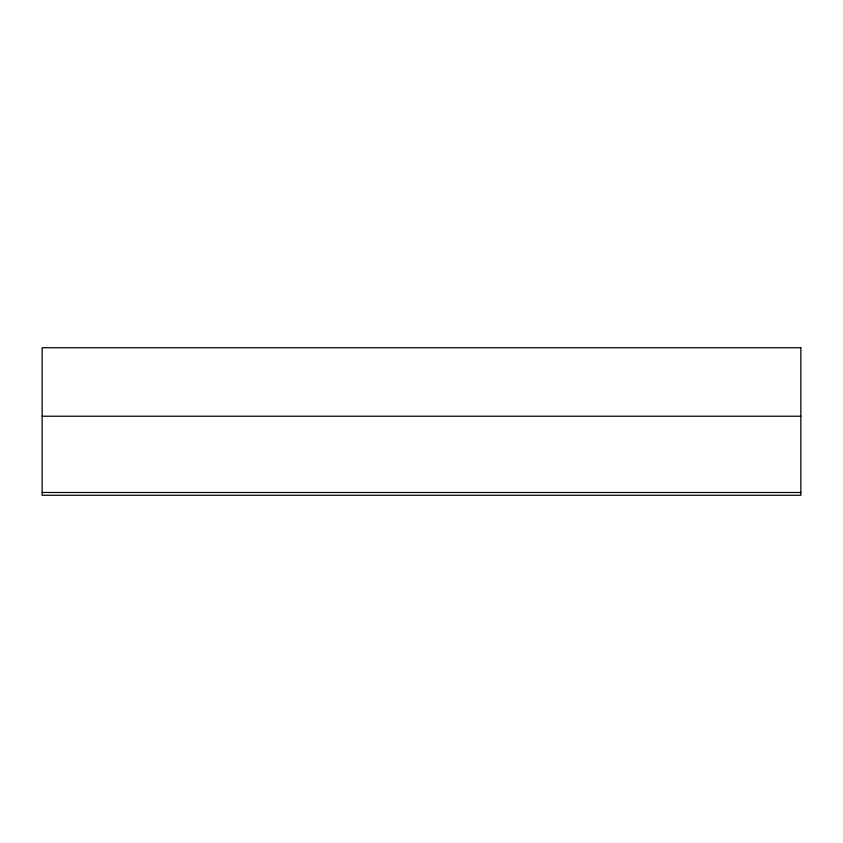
<?xml version="1.0" encoding="UTF-8"?>
<svg xmlns="http://www.w3.org/2000/svg" width="843" height="843" viewBox="0 0 843 843"><rect width="100%" height="100%" fill="white"/><g stroke="black" fill="none" stroke-linecap="round" stroke-linejoin="round"><path stroke-width="1.26" d="M42.15 416.231L800.85 416.231M42.15 492.491L800.85 492.491M800.85 347.738L42.15 347.738L42.15 495.262L800.85 495.262L800.85 347.738"/></g></svg>
